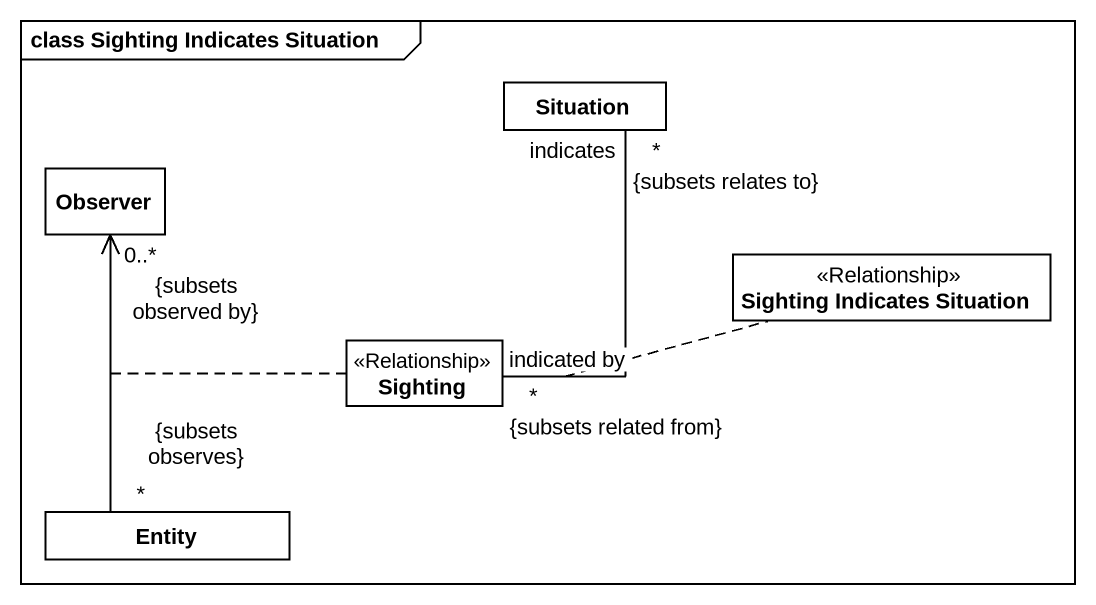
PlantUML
@startuml
mainframe class Sighting Indicates Situation
hide circle
hide empty members
class Observer
class Situation
class "Sighting Indicates Situation" as Sighting_Indicates_Situation <<Relationship>>
class Sighting <<Relationship>>
class "Entity" as Entity_
Observer "0..*\n{subsets observed by}" <-- "*\n{subsets observes}" Entity_
(Observer, Entity_) .. Sighting
Sighting "indicated by\n*\n{subsets related from}" -up- "indicates\n*\n{subsets relates to}" Situation
(Sighting, Situation) .. Sighting_Indicates_Situation
@enduml
